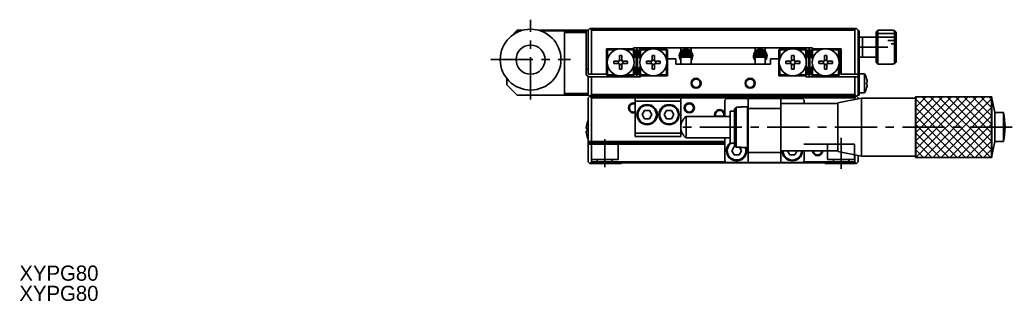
# Model space of a CAD drawing. Extents: x -141 to 392, y -18 to 291.
# Drawn here: x -141.1 to 152.7, y -17.9 to 65.5 of the extents above; entities that cross this region are included whole.
import ezdxf

# ---------------------------------------------------------------- set-up
doc = ezdxf.new("R2010")
doc.units = 0
doc.header["$LTSCALE"] = 10
doc.linetypes.add('CENTER', pattern=[2, 1.25, -0.25, 0.25, -0.25])
doc.linetypes.add('DASHED', pattern=[3.5, 2, -1.5])
doc.layers.get('0').update_dxf_attribs({"linetype": 'CONTINUOUS'})
doc.layers.add('CENTER', color=1, linetype='CENTER')
doc.styles.get("Standard").update_dxf_attribs({"font": 'FGP教科書体NT-M'})

msp = doc.modelspace()

# ---------------------------------------------------------------- linework, layer by layer
at = {"color": 7, "linetype": 'CONTINUOUS'}
for p, q in [((6.144574, 62.226037), (5.093532, 61.174995)), ((6.144574, 62.426037), (5.144574, 61.426037)), ((7.84023, 62.426037), (6.144574, 62.426037)), ((6.144574, 62.226037), (7.186534, 62.226037)), ((27.144574, 62.426037), (12.448917, 62.426037)), ((13.102614, 62.226037), (26.644574, 62.226037)), ((20.144574, 43.226037), (20.144574, 62.226037)), ((26.644574, 61.726037), (20.144574, 61.726037)), ((26.644574, 62.226037), (26.644574, 49.226037)), ((27.644574, 62.926037), (27.144574, 62.426037)), ((27.144574, 49.426037), (27.144574, 62.426037)), ((28.144574, 62.426037), (27.644574, 62.926037)), ((27.644574, 62.926037), (106.644574, 62.926037)), ((28.144574, 62.426037), (28.144574, 49.426037)), ((106.144574, 62.426037), (28.144574, 62.426037)), ((106.644574, 62.926037), (106.144574, 62.426037)), ((106.144574, 49.426037), (106.144574, 62.426037)), ((107.144574, 62.426037), (106.644574, 62.926037)), ((107.144574, 62.426037), (107.144574, 43.226037)), ((107.144574, 62.226037), (107.444574, 62.226037)), ((107.444574, 62.226037), (107.444574, 43.226037)), ((112.944574, 62.426037), (112.444574, 61.926037)), ((112.444574, 52.926037), (112.444574, 61.926037)), ((112.944574, 62.426037), (112.944574, 52.426037)), ((117.444574, 62.426037), (112.944574, 62.426037)), ((117.444574, 62.426037), (117.444574, 62.410011)), ((117.444574, 62.410011), (117.944574, 62.410011)), ((117.944574, 52.442062), (117.944574, 62.410011)), ((117.944574, 62.410011), (118.444574, 61.908224)), ((118.444574, 61.908224), (118.444574, 52.94385)), ((5.144574, 61.226037), (5.144574, 61.426037)), ((112.444574, 60.426037), (107.444574, 60.426037)), ((108.444574, 54.426037), (108.444574, 60.426037)), ((32.644574, 56.926037), (40.644574, 56.926037)), ((32.644574, 49.226037), (32.644574, 56.926037)), ((32.644574, 56.626037), (32.944574, 56.926037)), ((32.944574, 56.626037), (32.794574, 56.776037)), ((35.274705, 56.626037), (32.944574, 56.626037)), ((32.944574, 56.626037), (32.944574, 54.011164)), ((40.644574, 56.626037), (38.314442, 56.626037)), ((40.644574, 56.926037), (40.644574, 57.226037)), ((40.644574, 57.226037), (93.644574, 57.226037)), ((40.644574, 56.926037), (40.944574, 56.626037)), ((40.794574, 56.776037), (40.644574, 56.626037)), ((40.644574, 54.135745), (40.644574, 56.626037)), ((40.944574, 56.626037), (40.944574, 54.435745)), ((41.844574, 56.726037), (41.444574, 56.726037)), ((41.444574, 49.126037), (41.444574, 56.726037)), ((41.844574, 49.126037), (41.844574, 56.726037)), ((42.344574, 56.626037), (42.644574, 56.926037)), ((42.344574, 54.435745), (42.344574, 56.626037)), ((42.644574, 56.626037), (42.494574, 56.776037)), ((42.644574, 56.926037), (50.344574, 56.926037)), ((42.644574, 56.626037), (42.644574, 54.135745)), ((44.974705, 56.626037), (42.644574, 56.626037)), ((50.344574, 56.626037), (48.014442, 56.626037)), ((50.344574, 56.926037), (50.644574, 56.626037)), ((50.494574, 56.776037), (50.344574, 56.626037)), ((50.344574, 54.011164), (50.344574, 56.626037)), ((50.644574, 56.626037), (50.644574, 48.926037)), ((54.644574, 57.226037), (54.644574, 56.138704)), ((54.644574, 55.926037), (54.644574, 55.426037)), ((57.644574, 55.926037), (54.644574, 55.926037)), ((54.698891, 55.926037), (55.228059, 56.426037)), ((55.228059, 56.426037), (57.061089, 56.426037)), ((57.061089, 56.426037), (57.590257, 55.926037)), ((57.644574, 56.176457), (57.644574, 57.226037)), ((57.644574, 55.426037), (57.644574, 55.926037)), ((76.644574, 57.226037), (76.644574, 56.138704)), ((76.644574, 55.926037), (76.644574, 55.426037)), ((79.644574, 55.926037), (76.644574, 55.926037)), ((76.698891, 55.926037), (77.228059, 56.426037)), ((77.228059, 56.426037), (79.061089, 56.426037)), ((79.061089, 56.426037), (79.590257, 55.926037)), ((79.644574, 56.176457), (79.644574, 57.226037)), ((79.644574, 55.426037), (79.644574, 55.926037)), ((83.944574, 56.926037), (83.644574, 56.626037)), ((83.644574, 48.926037), (83.644574, 56.626037)), ((83.944574, 56.626037), (83.794574, 56.776037)), ((83.944574, 56.926037), (91.644574, 56.926037)), ((83.944574, 56.626037), (83.944574, 54.011164)), ((86.274705, 56.626037), (83.944574, 56.626037)), ((91.644574, 56.626037), (89.314442, 56.626037)), ((91.644574, 56.926037), (91.944574, 56.626037)), ((91.794574, 56.776037), (91.644574, 56.626037)), ((91.644574, 54.135745), (91.644574, 56.626037)), ((91.944574, 56.626037), (91.944574, 54.435745)), ((92.444574, 49.126037), (92.444574, 56.726037)), ((92.844574, 56.726037), (92.444574, 56.726037)), ((92.844574, 49.126037), (92.844574, 56.726037)), ((93.344574, 56.626037), (93.644574, 56.926037)), ((93.344574, 54.435745), (93.344574, 56.626037)), ((93.644574, 56.626037), (93.494574, 56.776037)), ((93.644574, 57.226037), (93.644574, 56.926037)), ((93.644574, 56.926037), (102.144574, 56.926037)), ((93.644574, 56.626037), (93.644574, 54.135745)), ((95.974705, 56.626037), (93.644574, 56.626037)), ((101.344574, 56.626037), (99.014442, 56.626037)), ((101.344574, 56.926037), (101.644574, 56.626037)), ((101.494574, 56.776037), (101.344574, 56.626037)), ((101.344574, 54.011164), (101.344574, 56.626037)), ((101.644574, 56.626037), (101.644574, 49.226037)), ((102.144574, 56.926037), (102.144574, 49.426037)), ((34.759143, 53.286037), (34.759143, 52.566037)), ((36.434574, 53.286037), (34.759143, 53.286037)), ((36.106545, 53.286037), (36.106545, 52.566037)), ((37.154574, 54.961467), (36.434574, 54.961467)), ((36.434574, 54.961467), (36.434574, 53.286037)), ((37.154574, 53.614066), (36.434574, 53.614066)), ((37.154574, 53.286037), (37.154574, 54.961467)), ((38.830004, 53.286037), (37.154574, 53.286037)), ((37.482603, 52.566037), (37.482603, 53.286037)), ((38.830004, 52.566037), (38.830004, 53.286037)), ((40.616162, 54.107334), (40.944579, 54.43574)), ((41.444574, 54.847357), (40.636529, 54.039312)), ((42.652619, 54.039312), (41.844574, 54.847357)), ((41.844574, 54.776646), (42.637064, 53.984156)), ((42.344574, 54.435745), (42.672985, 54.107334)), ((44.459143, 53.286037), (44.459143, 52.566037)), ((44.459143, 53.286037), (46.134574, 53.286037)), ((45.806545, 53.286037), (45.806545, 52.566037)), ((46.854574, 54.961467), (46.134574, 54.961467)), ((46.134574, 54.961467), (46.134574, 53.286037)), ((46.854574, 53.614066), (46.134574, 53.614066)), ((46.854574, 53.286037), (46.854574, 54.961467)), ((48.530004, 53.286037), (46.854574, 53.286037)), ((47.182603, 52.566037), (47.182603, 53.286037)), ((48.530004, 52.566037), (48.530004, 53.286037)), ((53.144574, 53.926037), (50.644574, 53.926037)), ((53.144574, 52.426037), (53.144574, 53.926037)), ((54.30102, 55.569696), (54.162229, 54.862745)), ((54.262657, 55.371743), (54.261677, 55.335886)), ((54.261677, 55.335886), (54.262486, 55.300025)), ((54.262486, 55.300025), (54.265081, 55.264248)), ((54.265424, 55.407509), (54.262657, 55.371743)), ((54.265081, 55.264248), (54.269457, 55.228644)), ((54.269971, 55.443094), (54.265424, 55.407509)), ((54.269457, 55.228644), (54.275602, 55.193299)), ((54.276287, 55.478413), (54.269971, 55.443094)), ((54.275602, 55.193299), (54.283503, 55.1583)), ((54.284357, 55.513378), (54.276287, 55.478413)), ((54.283503, 55.1583), (54.293138, 55.123734)), ((54.294162, 55.547903), (54.284357, 55.513378)), ((54.293138, 55.123734), (54.304486, 55.089685)), ((54.305677, 55.581901), (54.294162, 55.547903)), ((54.322356, 55.622575), (54.30102, 55.569696)), ((54.304486, 55.089685), (54.317518, 55.056237)), ((54.318137, 55.613546), (54.305677, 55.581901)), ((54.317518, 55.056237), (54.319438, 55.051695)), ((54.31977, 55.615058), (54.318137, 55.613546)), ((54.323081, 55.615845), (54.31977, 55.615058)), ((54.322616, 55.622547), (54.568493, 55.543312)), ((54.337115, 55.6555), (54.322646, 55.622458)), ((54.327494, 55.615927), (54.323081, 55.615845)), ((54.333225, 55.615411), (54.327494, 55.615927)), ((54.340237, 55.614301), (54.333225, 55.615411)), ((54.348482, 55.612605), (54.340237, 55.614301)), ((54.357907, 55.610332), (54.348482, 55.612605)), ((54.368448, 55.6075), (54.357907, 55.610332)), ((54.380034, 55.604126), (54.368448, 55.6075)), ((54.392589, 55.600233), (54.380034, 55.604126)), ((57.936182, 55.061897), (54.386182, 55.061897)), ((54.386182, 54.611897), (57.936182, 54.611897)), ((54.40603, 55.595846), (54.392589, 55.600233)), ((54.420266, 55.590996), (54.40603, 55.595846)), ((54.435203, 55.585714), (54.420266, 55.590996)), ((54.450741, 55.580036), (54.435203, 55.585714)), ((54.466777, 55.573999), (54.450741, 55.580036)), ((54.483205, 55.567644), (54.466777, 55.573999)), ((54.499913, 55.561013), (54.483205, 55.567644)), ((54.516792, 55.554149), (54.499913, 55.561013)), ((54.533729, 55.5471), (54.516792, 55.554149)), ((54.550611, 55.539911), (54.533729, 55.5471)), ((54.567326, 55.532631), (54.550611, 55.539911)), ((54.583762, 55.525308), (54.567326, 55.532631)), ((54.568493, 55.543312), (54.644579, 55.507439)), ((54.59981, 55.517991), (54.583762, 55.525308)), ((54.615363, 55.510729), (54.59981, 55.517991)), ((54.630318, 55.503569), (54.615363, 55.510729)), ((54.644574, 55.49656), (54.630318, 55.503569)), ((54.644574, 55.426037), (57.644574, 55.426037)), ((57.644574, 54.426037), (54.644574, 54.426037)), ((54.644574, 54.426037), (54.644574, 52.426037)), ((54.711712, 55.338635), (54.712284, 55.352273)), ((54.711831, 55.324987), (54.711712, 55.338635)), ((54.712642, 55.311365), (54.711831, 55.324987)), ((54.712284, 55.352273), (54.713547, 55.365867)), ((54.714141, 55.297804), (54.712642, 55.311365)), ((54.713547, 55.365867), (54.715498, 55.37938)), ((54.716324, 55.284341), (54.714141, 55.297804)), ((54.715498, 55.37938), (54.71813, 55.392777)), ((54.719184, 55.271008), (54.716324, 55.284341)), ((54.71813, 55.392777), (54.721438, 55.406024)), ((54.722712, 55.257841), (54.719184, 55.271008)), ((54.721438, 55.406024), (54.725411, 55.419085)), ((54.726899, 55.244873), (54.722712, 55.257841)), ((54.725411, 55.419085), (54.727835, 55.426065)), ((54.731732, 55.232137), (54.726899, 55.244873)), ((54.737199, 55.219665), (54.731732, 55.232137)), ((54.733953, 55.226037), (55.144574, 55.226037)), ((54.743282, 55.207487), (54.737199, 55.219665)), ((54.749967, 55.195633), (54.743282, 55.207487)), ((54.757233, 55.184133), (54.749967, 55.195633)), ((54.765063, 55.173015), (54.757233, 55.184133)), ((54.773434, 55.162304), (54.765063, 55.173015)), ((54.782326, 55.152027), (54.773434, 55.162304)), ((54.791714, 55.142208), (54.782326, 55.152027)), ((54.801575, 55.132868), (54.791714, 55.142208)), ((54.811884, 55.124031), (54.801575, 55.132868)), ((54.822614, 55.115716), (54.811884, 55.124031)), ((54.83374, 55.107942), (54.822614, 55.115716)), ((54.845232, 55.100727), (54.83374, 55.107942)), ((54.857063, 55.094087), (54.845232, 55.100727)), ((54.869205, 55.088036), (54.857063, 55.094087)), ((54.881628, 55.082589), (54.869205, 55.088036)), ((54.894301, 55.077758), (54.881628, 55.082589)), ((54.907195, 55.073552), (54.894301, 55.077758)), ((54.92028, 55.069983), (54.907195, 55.073552)), ((54.933523, 55.067056), (54.92028, 55.069983)), ((54.946893, 55.06478), (54.933523, 55.067056)), ((54.96036, 55.06316), (54.946893, 55.06478)), ((54.97389, 55.062198), (54.96036, 55.06316)), ((54.986739, 55.061897), (54.97389, 55.062198)), ((55.144574, 55.426037), (55.144574, 55.061897)), ((55.144574, 54.611897), (55.144574, 54.426037)), ((57.144574, 55.061897), (57.144574, 55.426037)), ((57.144574, 55.226037), (57.58841, 55.226037)), ((57.144574, 54.426037), (57.144574, 54.611897)), ((57.341131, 55.061953), (57.335625, 55.061897)), ((57.354685, 55.062557), (57.341131, 55.061953)), ((57.368194, 55.063822), (57.354685, 55.062557)), ((57.381628, 55.065745), (57.368194, 55.063822)), ((57.394955, 55.068323), (57.381628, 55.065745)), ((57.408142, 55.07155), (57.394955, 55.068323)), ((57.421158, 55.075419), (57.408142, 55.07155)), ((57.433972, 55.079922), (57.421158, 55.075419)), ((57.446554, 55.085049), (57.433972, 55.079922)), ((57.458871, 55.09079), (57.446554, 55.085049)), ((57.470895, 55.097131), (57.458871, 55.09079)), ((57.482596, 55.104058), (57.470895, 55.097131)), ((57.493944, 55.111557), (57.482596, 55.104058)), ((57.504911, 55.119609), (57.493944, 55.111557)), ((57.515469, 55.128197), (57.504911, 55.119609)), ((57.525592, 55.137301), (57.515469, 55.128197)), ((57.535253, 55.1469), (57.525592, 55.137301)), ((57.544427, 55.156971), (57.535253, 55.1469)), ((57.553091, 55.16749), (57.544427, 55.156971)), ((57.56122, 55.178432), (57.553091, 55.16749)), ((57.568794, 55.189771), (57.56122, 55.178432)), ((57.575791, 55.201478), (57.568794, 55.189771)), ((57.582194, 55.213524), (57.575791, 55.201478)), ((57.587983, 55.22588), (57.582194, 55.213524)), ((57.593144, 55.238515), (57.587983, 55.22588)), ((57.597661, 55.251396), (57.593144, 55.238515)), ((57.594538, 55.426041), (57.594695, 55.425608)), ((57.594695, 55.425608), (57.598994, 55.412673)), ((57.595158, 55.426185), (57.69542, 55.061926)), ((57.601523, 55.26449), (57.597661, 55.251396)), ((57.598994, 55.412673), (57.602636, 55.399533)), ((57.604718, 55.277763), (57.601523, 55.26449)), ((57.602636, 55.399533), (57.60561, 55.386223)), ((57.607237, 55.291182), (57.604718, 55.277763)), ((57.60561, 55.386223), (57.607907, 55.372775)), ((57.609074, 55.304711), (57.607237, 55.291182)), ((57.607907, 55.372775), (57.609521, 55.359225)), ((57.610223, 55.318316), (57.609074, 55.304711)), ((57.609521, 55.359225), (57.610446, 55.345608)), ((57.61068, 55.33196), (57.610223, 55.318316)), ((57.610446, 55.345608), (57.61068, 55.33196)), ((57.644574, 52.426037), (57.644574, 54.426037)), ((57.695098, 54.611847), (57.64494, 54.386824)), ((58.003632, 55.613246), (57.990664, 55.643321)), ((57.999942, 55.619697), (57.999746, 55.622404)), ((58.024315, 55.560019), (58.004228, 55.613546)), ((76.30102, 55.569696), (76.162229, 54.862745)), ((76.262657, 55.371743), (76.261677, 55.335886)), ((76.261677, 55.335886), (76.262486, 55.300025)), ((76.262486, 55.300025), (76.265081, 55.264248)), ((76.265424, 55.407509), (76.262657, 55.371743)), ((76.265081, 55.264248), (76.269457, 55.228644)), ((76.269971, 55.443094), (76.265424, 55.407509)), ((76.269457, 55.228644), (76.275602, 55.193299)), ((76.276287, 55.478413), (76.269971, 55.443094)), ((76.275602, 55.193299), (76.283503, 55.1583)), ((76.284357, 55.513378), (76.276287, 55.478413)), ((76.283503, 55.1583), (76.293138, 55.123734)), ((76.294162, 55.547903), (76.284357, 55.513378)), ((76.293138, 55.123734), (76.304486, 55.089685)), ((76.305677, 55.581901), (76.294162, 55.547903)), ((76.319363, 55.615158), (76.30102, 55.569696)), ((76.304486, 55.089685), (76.317518, 55.056237)), ((76.318137, 55.613546), (76.305677, 55.581901)), ((76.317518, 55.056237), (76.319438, 55.051695)), ((76.319794, 55.615069), (76.318137, 55.613546)), ((76.337115, 55.6555), (76.31952, 55.615095)), ((76.323162, 55.615853), (76.319794, 55.615069)), ((76.322616, 55.622547), (76.568493, 55.543312)), ((76.327599, 55.615922), (76.323162, 55.615853)), ((76.333352, 55.615395), (76.327599, 55.615922)), ((76.340382, 55.614275), (76.333352, 55.615395)), ((76.348642, 55.612569), (76.340382, 55.614275)), ((76.358078, 55.610289), (76.348642, 55.612569)), ((76.368628, 55.607449), (76.358078, 55.610289)), ((76.38022, 55.60407), (76.368628, 55.607449)), ((76.392778, 55.600173), (76.38022, 55.60407)), ((79.936182, 55.061897), (76.386182, 55.061897)), ((76.386182, 54.611897), (79.936182, 54.611897)), ((76.406218, 55.595784), (76.392778, 55.600173)), ((76.420451, 55.590932), (76.406218, 55.595784)), ((76.435382, 55.58565), (76.420451, 55.590932)), ((76.450913, 55.579972), (76.435382, 55.58565)), ((76.466939, 55.573938), (76.450913, 55.579972)), ((76.483354, 55.567585), (76.466939, 55.573938)), ((76.50005, 55.560958), (76.483354, 55.567585)), ((76.516915, 55.554099), (76.50005, 55.560958)), ((76.533836, 55.547055), (76.516915, 55.554099)), ((76.550703, 55.539872), (76.533836, 55.547055)), ((76.567401, 55.532598), (76.550703, 55.539872)), ((76.583821, 55.525282), (76.567401, 55.532598)), ((76.568493, 55.543312), (76.644579, 55.507439)), ((76.599853, 55.517971), (76.583821, 55.525282)), ((76.615391, 55.510716), (76.599853, 55.517971)), ((76.630331, 55.503563), (76.615391, 55.510716)), ((76.644574, 55.49656), (76.630331, 55.503563)), ((76.644574, 55.426037), (79.644574, 55.426037)), ((79.644574, 54.426037), (76.644574, 54.426037)), ((76.644574, 54.426037), (76.644574, 52.426037)), ((76.711712, 55.338635), (76.712284, 55.352273)), ((76.711831, 55.324987), (76.711712, 55.338635)), ((76.712642, 55.311365), (76.711831, 55.324987)), ((76.712284, 55.352273), (76.713547, 55.365867)), ((76.714141, 55.297804), (76.712642, 55.311365)), ((76.713547, 55.365867), (76.715498, 55.37938)), ((76.716324, 55.284341), (76.714141, 55.297804)), ((76.715498, 55.37938), (76.71813, 55.392777)), ((76.719184, 55.271008), (76.716324, 55.284341)), ((76.71813, 55.392777), (76.721438, 55.406024)), ((76.722712, 55.257841), (76.719184, 55.271008)), ((76.721438, 55.406024), (76.725411, 55.419085)), ((76.726899, 55.244873), (76.722712, 55.257841)), ((76.725411, 55.419085), (76.727835, 55.426065)), ((76.731732, 55.232137), (76.726899, 55.244873)), ((76.737199, 55.219665), (76.731732, 55.232137)), ((76.733953, 55.226037), (77.144574, 55.226037)), ((76.743282, 55.207487), (76.737199, 55.219665)), ((76.749967, 55.195633), (76.743282, 55.207487)), ((76.757233, 55.184133), (76.749967, 55.195633)), ((76.765063, 55.173015), (76.757233, 55.184133)), ((76.773434, 55.162304), (76.765063, 55.173015)), ((76.782326, 55.152027), (76.773434, 55.162304)), ((76.791714, 55.142208), (76.782326, 55.152027)), ((76.801575, 55.132868), (76.791714, 55.142208)), ((76.811884, 55.124031), (76.801575, 55.132868)), ((76.822614, 55.115716), (76.811884, 55.124031)), ((76.83374, 55.107942), (76.822614, 55.115716)), ((76.845232, 55.100727), (76.83374, 55.107942)), ((76.857063, 55.094087), (76.845232, 55.100727)), ((76.869205, 55.088036), (76.857063, 55.094087)), ((76.881628, 55.082589), (76.869205, 55.088036)), ((76.894301, 55.077758), (76.881628, 55.082589)), ((76.907195, 55.073552), (76.894301, 55.077758)), ((76.92028, 55.069983), (76.907195, 55.073552)), ((76.933523, 55.067056), (76.92028, 55.069983)), ((76.946893, 55.06478), (76.933523, 55.067056)), ((76.96036, 55.06316), (76.946893, 55.06478)), ((76.97389, 55.062198), (76.96036, 55.06316)), ((76.986739, 55.061897), (76.97389, 55.062198)), ((77.144574, 55.426037), (77.144574, 55.061897)), ((77.144574, 54.611897), (77.144574, 54.426037)), ((79.144574, 55.061897), (79.144574, 55.426037)), ((79.144574, 55.226037), (79.58841, 55.226037)), ((79.144574, 54.426037), (79.144574, 54.611897)), ((79.341131, 55.061953), (79.335625, 55.061897)), ((79.354685, 55.062557), (79.341131, 55.061953)), ((79.368194, 55.063822), (79.354685, 55.062557)), ((79.381628, 55.065745), (79.368194, 55.063822)), ((79.394955, 55.068323), (79.381628, 55.065745)), ((79.408142, 55.07155), (79.394955, 55.068323)), ((79.421158, 55.075419), (79.408142, 55.07155)), ((79.433972, 55.079922), (79.421158, 55.075419)), ((79.446554, 55.085049), (79.433972, 55.079922)), ((79.458871, 55.09079), (79.446554, 55.085049)), ((79.470895, 55.097131), (79.458871, 55.09079)), ((79.482596, 55.104058), (79.470895, 55.097131)), ((79.493944, 55.111557), (79.482596, 55.104058)), ((79.504911, 55.119609), (79.493944, 55.111557)), ((79.515469, 55.128197), (79.504911, 55.119609)), ((79.525592, 55.137301), (79.515469, 55.128197)), ((79.535253, 55.1469), (79.525592, 55.137301)), ((79.544427, 55.156971), (79.535253, 55.1469)), ((79.553091, 55.16749), (79.544427, 55.156971)), ((79.56122, 55.178432), (79.553091, 55.16749)), ((79.568794, 55.189771), (79.56122, 55.178432)), ((79.575791, 55.201478), (79.568794, 55.189771)), ((79.582194, 55.213524), (79.575791, 55.201478)), ((79.587983, 55.22588), (79.582194, 55.213524)), ((79.593144, 55.238515), (79.587983, 55.22588)), ((79.597661, 55.251396), (79.593144, 55.238515)), ((79.594538, 55.426041), (79.594695, 55.425608)), ((79.594695, 55.425608), (79.598994, 55.412673)), ((79.595158, 55.426185), (79.69542, 55.061926)), ((79.601523, 55.26449), (79.597661, 55.251396)), ((79.598994, 55.412673), (79.602636, 55.399533)), ((79.604718, 55.277763), (79.601523, 55.26449)), ((79.602636, 55.399533), (79.60561, 55.386223)), ((79.607237, 55.291182), (79.604718, 55.277763)), ((79.60561, 55.386223), (79.607907, 55.372775)), ((79.609074, 55.304711), (79.607237, 55.291182)), ((79.607907, 55.372775), (79.609521, 55.359225)), ((79.610223, 55.318316), (79.609074, 55.304711)), ((79.609521, 55.359225), (79.610446, 55.345608)), ((79.61068, 55.33196), (79.610223, 55.318316)), ((79.610446, 55.345608), (79.61068, 55.33196)), ((79.644574, 52.426037), (79.644574, 54.426037)), ((79.695098, 54.611847), (79.64494, 54.386824)), ((80.003632, 55.613246), (79.990664, 55.643321)), ((79.999942, 55.619697), (79.999746, 55.622404)), ((80.024315, 55.560019), (80.004228, 55.613546)), ((83.644574, 53.926037), (81.144574, 53.926037)), ((81.144574, 53.926037), (81.144574, 52.426037)), ((85.759143, 52.566037), (85.759143, 53.286037)), ((85.759143, 53.286037), (87.434574, 53.286037)), ((87.106545, 52.566037), (87.106545, 53.286037)), ((87.434574, 54.961467), (88.154574, 54.961467)), ((87.434574, 53.286037), (87.434574, 54.961467)), ((87.434574, 53.614066), (88.154574, 53.614066)), ((88.154574, 54.961467), (88.154574, 53.286037)), ((88.154574, 53.286037), (89.830004, 53.286037)), ((88.482603, 53.286037), (88.482603, 52.566037)), ((89.830004, 53.286037), (89.830004, 52.566037)), ((91.616162, 54.107334), (91.944579, 54.43574)), ((92.444574, 54.847357), (91.636529, 54.039312)), ((93.652619, 54.039312), (92.844574, 54.847357)), ((92.844574, 54.776646), (93.637064, 53.984156)), ((93.344574, 54.435745), (93.672985, 54.107334)), ((95.459143, 52.566037), (95.459143, 53.286037)), ((95.459143, 53.286037), (97.134574, 53.286037)), ((96.806545, 52.566037), (96.806545, 53.286037)), ((97.134574, 54.961467), (97.854574, 54.961467)), ((97.134574, 53.286037), (97.134574, 54.961467)), ((97.134574, 53.614066), (97.854574, 53.614066)), ((97.854574, 54.961467), (97.854574, 53.286037)), ((97.854574, 53.286037), (99.530004, 53.286037)), ((98.182603, 53.286037), (98.182603, 52.566037)), ((99.530004, 53.286037), (99.530004, 52.566037)), ((102.144574, 54.426037), (101.644574, 53.926037)), ((107.444574, 54.426037), (112.444574, 54.426037)), ((112.444574, 52.926037), (112.944574, 52.426037)), ((118.444574, 52.94385), (117.944574, 52.442062)), ((26.644574, 50.926037), (27.144574, 50.926037)), ((32.944574, 51.84091), (32.944574, 49.226037)), ((34.759143, 52.566037), (36.434574, 52.566037)), ((36.434574, 52.566037), (36.434574, 50.890606)), ((36.434574, 52.238008), (37.154574, 52.238008)), ((36.434574, 50.890606), (37.154574, 50.890606)), ((37.154574, 50.890606), (37.154574, 52.566037)), ((38.830004, 52.566037), (37.154574, 52.566037)), ((40.944574, 51.416328), (40.616162, 51.74474)), ((40.636529, 51.812761), (41.444574, 51.004716)), ((40.644574, 49.226037), (40.644574, 51.716328)), ((41.444574, 51.075427), (40.652084, 51.867917)), ((40.944574, 51.416328), (40.944574, 49.226037)), ((41.844574, 51.004716), (42.652619, 51.812761)), ((42.344574, 49.226037), (42.344574, 51.416328)), ((42.672985, 51.74474), (42.344579, 51.416323)), ((42.644574, 51.716328), (42.644574, 49.226037)), ((44.459143, 52.566037), (46.134574, 52.566037)), ((46.134574, 52.566037), (46.134574, 50.890606)), ((46.134574, 52.238008), (46.854574, 52.238008)), ((46.134574, 50.890606), (46.854574, 50.890606)), ((46.854574, 50.890606), (46.854574, 52.566037)), ((46.854574, 52.566037), (48.530004, 52.566037)), ((50.344574, 49.226037), (50.344574, 51.84091)), ((81.144574, 52.426037), (53.144574, 52.426037)), ((83.944574, 51.84091), (83.944574, 49.226037)), ((87.434574, 52.566037), (85.759143, 52.566037)), ((87.434574, 50.890606), (87.434574, 52.566037)), ((88.154574, 52.238008), (87.434574, 52.238008)), ((88.154574, 50.890606), (87.434574, 50.890606)), ((88.154574, 52.566037), (88.154574, 50.890606)), ((89.830004, 52.566037), (88.154574, 52.566037)), ((91.944574, 51.416328), (91.616162, 51.74474)), ((91.636529, 51.812761), (92.444574, 51.004716)), ((91.644574, 49.226037), (91.644574, 51.716328)), ((92.444574, 51.075427), (91.652084, 51.867917)), ((91.944574, 51.416328), (91.944574, 49.226037)), ((92.844574, 51.004716), (93.652619, 51.812761)), ((93.344574, 49.226037), (93.344574, 51.416328)), ((93.672985, 51.74474), (93.344579, 51.416323)), ((93.644574, 51.716328), (93.644574, 49.226037)), ((97.134574, 52.566037), (95.459143, 52.566037)), ((97.134574, 50.890606), (97.134574, 52.566037)), ((97.854574, 52.238008), (97.134574, 52.238008)), ((97.854574, 50.890606), (97.134574, 50.890606)), ((97.854574, 52.566037), (97.854574, 50.890606)), ((99.530004, 52.566037), (97.854574, 52.566037)), ((101.344574, 49.226037), (101.344574, 51.84091)), ((101.644574, 51.926037), (102.144574, 51.426037)), ((112.944574, 52.426037), (117.444574, 52.426037)), ((117.444574, 52.442062), (117.444574, 52.426037)), ((117.944574, 52.442062), (117.444574, 52.442062)), ((3.144574, 46.226037), (3.144574, 48.069183)), ((27.144574, 48.726037), (26.644574, 49.226037)), ((27.144574, 49.426037), (32.644574, 49.426037)), ((27.144574, 43.226037), (27.144574, 48.726037)), ((42.644574, 48.626037), (27.144574, 48.626037)), ((28.144574, 48.626037), (28.144574, 43.426037)), ((32.644574, 49.226037), (32.944574, 48.926037)), ((32.794574, 49.076037), (32.944574, 49.226037)), ((32.944574, 49.226037), (35.274705, 49.226037)), ((40.644574, 48.926037), (32.944574, 48.926037)), ((38.314442, 49.226037), (40.644574, 49.226037)), ((40.644574, 49.226037), (40.794574, 49.076037)), ((40.644574, 48.926037), (40.944574, 49.226037)), ((41.444574, 49.126037), (41.844574, 49.126037)), ((42.644574, 48.926037), (42.344574, 49.226037)), ((42.494574, 49.076037), (42.644574, 49.226037)), ((42.644574, 49.226037), (44.974705, 49.226037)), ((50.644574, 48.926037), (42.644574, 48.926037)), ((42.644574, 48.926037), (42.644574, 48.626037)), ((48.014442, 49.226037), (50.344574, 49.226037)), ((50.344574, 49.226037), (50.494574, 49.076037)), ((50.644574, 49.226037), (50.344574, 48.926037)), ((83.644574, 49.226037), (83.944574, 48.926037)), ((91.644574, 48.926037), (83.644574, 48.926037)), ((83.794574, 49.076037), (83.944574, 49.226037)), ((83.944574, 49.226037), (86.274705, 49.226037)), ((89.314442, 49.226037), (91.644574, 49.226037)), ((91.644574, 49.226037), (91.794574, 49.076037)), ((91.944574, 49.226037), (91.644574, 48.926037)), ((91.644574, 48.626037), (91.644574, 48.926037)), ((107.144574, 48.626037), (91.644574, 48.626037)), ((92.444574, 49.126037), (92.844574, 49.126037)), ((93.644574, 48.926037), (93.344574, 49.226037)), ((93.494574, 49.076037), (93.644574, 49.226037)), ((93.644574, 49.226037), (95.974705, 49.226037)), ((101.344574, 48.926037), (93.644574, 48.926037)), ((99.014442, 49.226037), (101.344574, 49.226037)), ((101.344574, 49.226037), (101.494574, 49.076037)), ((101.644574, 49.226037), (101.344574, 48.926037)), ((102.144574, 49.426037), (107.144574, 49.426037)), ((106.144574, 43.426037), (106.144574, 48.626037)), ((108.987037, 49.526037), (107.444574, 49.526037)), ((108.987037, 49.526037), (108.987037, 43.926037)), ((109.637778, 48.125176), (109.643947, 48.128185)), ((3.144574, 46.226037), (6.144574, 43.226037)), ((109.637778, 46.986037), (109.831035, 46.986037)), ((109.637778, 46.466037), (109.637778, 46.986037)), ((109.831035, 46.466037), (109.637778, 46.466037)), ((109.643947, 45.323889), (109.637778, 45.326898)), ((27.144574, 43.226037), (6.144574, 43.226037)), ((20.144574, 43.726037), (27.144574, 43.726037)), ((28.144574, 42.426037), (27.144574, 43.426037)), ((28.144574, 43.426037), (27.144574, 42.426037)), ((27.144574, 23.426037), (27.144574, 42.426037)), ((27.644574, 42.926037), (106.644574, 42.926037)), ((28.144574, 43.426037), (106.144574, 43.426037)), ((28.144574, 42.426037), (28.144574, 29.426037)), ((106.144574, 42.426037), (28.144574, 42.426037)), ((36.944574, 42.926037), (37.144574, 43.126037)), ((37.144574, 43.126037), (97.144574, 43.126037)), ((41.144574, 30.926037), (41.144574, 42.426037)), ((54.644574, 41.426037), (41.144574, 41.426037)), ((54.644574, 30.926037), (54.644574, 42.426037)), ((68.144574, 42.226037), (67.644574, 41.726037)), ((67.644574, 36.901037), (67.644574, 41.726037)), ((68.144574, 42.226037), (90.644574, 42.226037)), ((74.544574, 23.226037), (74.544574, 42.226037)), ((84.244574, 42.226037), (84.244574, 23.226037)), ((91.144574, 41.726037), (90.644574, 42.226037)), ((91.144574, 41.726037), (91.144574, 40.726037)), ((97.144574, 43.126037), (97.344574, 42.926037)), ((108.144574, 42.326037), (101.144574, 40.926037)), ((107.144574, 42.426037), (106.144574, 43.426037)), ((107.144574, 43.426037), (106.144574, 42.426037)), ((106.144574, 41.926037), (106.144574, 42.426037)), ((107.444574, 43.226037), (107.144574, 43.226037)), ((107.144574, 42.426037), (107.144574, 42.126037)), ((107.444574, 43.926037), (108.987037, 43.926037)), ((124.144574, 42.326037), (108.144574, 42.326037)), ((108.144574, 25.126037), (108.144574, 42.326037)), ((146.644574, 42.726037), (124.144574, 42.726037)), ((124.144574, 24.726037), (124.144574, 42.726037)), ((146.644574, 24.726037), (146.644574, 42.726037)), ((147.644574, 38.026037), (146.644574, 42.726037)), ((43.922886, 38.676037), (43.201198, 37.426037)), ((45.366262, 38.676037), (43.922886, 38.676037)), ((46.087949, 37.426037), (45.366262, 38.676037)), ((50.422886, 38.676037), (49.701198, 37.426037)), ((51.866262, 38.676037), (50.422886, 38.676037)), ((52.587949, 37.426037), (51.866262, 38.676037)), ((70.544574, 38.476037), (69.244574, 38.476037)), ((69.244574, 28.976037), (69.244574, 38.476037)), ((70.544574, 39.134364), (71.044574, 39.642117)), ((70.544574, 28.31771), (70.544574, 39.134364)), ((71.044574, 39.642117), (71.044574, 27.809957)), ((71.044574, 39.642117), (72.544574, 39.642117)), ((74.344574, 39.726037), (72.544574, 39.726037)), ((72.544574, 39.642117), (72.544574, 39.726037)), ((74.544574, 39.526037), (74.344574, 39.726037)), ((74.344574, 27.726037), (74.344574, 39.726037)), ((84.244574, 39.226037), (74.544574, 39.226037)), ((101.144574, 40.726037), (84.244574, 40.726037)), ((101.144574, 26.526037), (101.144574, 40.926037)), ((43.922886, 36.176037), (43.201198, 37.426037)), ((45.366262, 36.176037), (43.922886, 36.176037)), ((46.087949, 37.426037), (45.366262, 36.176037)), ((50.422886, 36.176037), (49.701198, 37.426037)), ((51.866262, 36.176037), (50.422886, 36.176037)), ((52.587949, 37.426037), (51.866262, 36.176037)), ((56.211753, 36.901037), (56.211753, 30.551037)), ((69.244574, 36.901037), (56.211753, 36.901037)), ((64.99893, 36.926037), (67.290218, 36.926037)), ((147.644574, 29.426037), (147.644574, 38.026037)), ((150.144574, 38.026037), (147.644574, 38.026037)), ((150.144574, 38.026037), (150.144574, 29.426037)), ((26.564543, 33.286037), (26.881991, 33.286037)), ((26.881991, 32.566037), (26.564543, 32.566037)), ((26.872942, 34.965881), (26.881991, 34.961467)), ((26.881991, 33.286037), (26.881991, 32.566037)), ((26.881991, 30.890606), (26.872942, 30.886193)), ((27.144574, 29.426037), (67.644574, 29.426037)), ((27.921098, 28.926037), (27.921098, 29.426037)), ((29.644574, 28.926037), (29.644574, 29.426037)), ((29.944574, 29.426037), (29.944574, 29.226037)), ((41.144574, 31.926037), (54.644574, 31.926037)), ((54.644574, 30.926037), (41.144574, 30.926037)), ((56.211753, 30.551037), (69.244574, 30.551037)), ((67.644574, 23.726037), (67.644574, 30.551037)), ((146.644574, 24.726037), (147.644574, 29.426037)), ((147.644574, 29.426037), (150.144574, 29.426037)), ((27.144574, 28.926037), (67.644574, 28.926037)), ((67.644574, 28.626037), (27.144574, 28.626037)), ((28.144574, 28.626037), (28.144574, 23.426037)), ((29.644574, 29.226037), (29.944574, 28.926037)), ((29.794574, 29.076037), (29.944574, 29.226037)), ((29.944574, 29.226037), (67.644574, 29.226037)), ((69.244574, 28.976037), (70.544574, 28.976037)), ((70.422886, 27.976037), (69.701198, 26.726037)), ((70.422886, 25.476037), (69.701198, 26.726037)), ((70.88103, 27.976037), (70.422886, 27.976037)), ((71.044574, 27.809957), (70.544574, 28.31771)), ((72.544574, 27.809957), (71.044574, 27.809957)), ((72.587949, 26.726037), (71.866262, 25.476037)), ((72.587949, 26.726037), (71.962148, 27.809957)), ((72.544574, 27.726037), (72.544574, 27.809957)), ((72.544574, 27.726037), (74.344574, 27.726037)), ((74.344574, 27.726037), (74.544574, 27.926037)), ((84.244574, 26.726037), (101.144574, 26.726037)), ((86.922886, 25.476037), (86.201198, 26.726037)), ((89.087949, 26.726037), (88.366262, 25.476037)), ((91.144574, 26.726037), (91.144574, 23.726037)), ((101.144574, 26.526037), (108.144574, 25.126037)), ((67.644574, 23.726037), (68.144574, 23.226037)), ((71.866262, 25.476037), (70.422886, 25.476037)), ((74.544574, 26.226037), (84.244574, 26.226037)), ((88.366262, 25.476037), (86.922886, 25.476037)), ((90.644574, 23.226037), (91.144574, 23.726037)), ((106.144574, 23.426037), (106.144574, 25.526037)), ((107.144574, 25.326037), (107.144574, 23.426037)), ((108.144574, 25.126037), (124.144574, 25.126037)), ((124.144574, 24.726037), (146.644574, 24.726037)), ((27.644574, 22.926037), (27.144574, 23.426037)), ((28.144574, 23.426037), (27.644574, 22.926037)), ((36.944574, 22.926037), (27.644574, 22.926037)), ((28.144574, 23.426037), (67.944574, 23.426037)), ((36.944574, 22.926037), (37.144574, 23.126037)), ((37.144574, 23.126037), (97.144574, 23.126037)), ((90.644574, 23.226037), (68.144574, 23.226037)), ((90.844574, 23.426037), (106.144574, 23.426037)), ((97.144574, 23.126037), (97.344574, 22.926037)), ((106.644574, 22.926037), (97.344574, 22.926037)), ((106.644574, 22.926037), (106.144574, 23.426037)), ((107.144574, 23.426037), (106.644574, 22.926037))]:
    msp.add_line(p, q, dxfattribs=at)
at = {"color": 3, "linetype": 'CONTINUOUS'}
for p, q in [((117.944574, 61.426037), (112.944574, 61.426037)), ((117.944574, 60.426037), (112.944574, 60.426037)), ((117.944574, 59.426037), (115.944574, 59.426037)), ((117.944574, 58.426037), (116.944574, 58.426037)), ((124.194574, 42.163111), (124.7575, 42.726037)), ((124.194574, 39.663111), (127.2575, 42.726037)), ((124.194574, 37.163111), (129.7575, 42.726037)), ((124.194574, 34.663111), (132.2575, 42.726037)), ((124.194574, 32.163111), (134.7575, 42.726037)), ((124.194574, 29.663111), (137.2575, 42.726037)), ((124.194574, 27.163111), (139.7575, 42.726037)), ((124.194574, 24.726037), (124.194574, 42.726037)), ((124.194574, 42.726037), (146.694574, 42.726037)), ((124.194574, 41.984816), (141.453353, 24.726037)), ((124.2575, 24.726037), (142.2575, 42.726037)), ((125.953353, 42.726037), (143.953353, 24.726037)), ((126.7575, 24.726037), (144.7575, 42.726037)), ((128.453353, 42.726037), (146.453353, 24.726037)), ((129.2575, 24.726037), (146.694574, 42.163111)), ((130.953353, 42.726037), (146.694574, 26.984816)), ((133.453353, 42.726037), (146.694574, 29.484816)), ((135.953353, 42.726037), (146.694574, 31.984816)), ((138.453353, 42.726037), (146.694574, 34.484816)), ((140.953353, 42.726037), (146.694574, 36.984816)), ((143.453353, 42.726037), (146.694574, 39.484816)), ((145.953353, 42.726037), (146.694574, 41.984816)), ((146.694574, 42.726037), (146.694574, 24.726037)), ((124.194574, 39.484816), (138.953353, 24.726037)), ((131.7575, 24.726037), (146.694574, 39.663111)), ((124.194574, 36.984816), (136.453353, 24.726037)), ((134.2575, 24.726037), (146.694574, 37.163111)), ((124.194574, 34.484816), (133.953353, 24.726037)), ((136.7575, 24.726037), (146.694574, 34.663111)), ((124.194574, 31.984816), (131.453353, 24.726037)), ((124.194574, 29.484816), (128.953353, 24.726037)), ((139.2575, 24.726037), (146.694574, 32.163111)), ((141.7575, 24.726037), (146.694574, 29.663111)), ((124.194574, 26.984816), (126.453353, 24.726037)), ((144.2575, 24.726037), (146.694574, 27.163111)), ((146.694574, 24.726037), (124.194574, 24.726037))]:
    msp.add_line(p, q, dxfattribs=at)
at = {"color": 3, "linetype": 'DASHED'}
for p, q in [((36.094574, 24.126037), (36.094574, 28.626037)), ((106.094574, 28.626037), (91.094574, 28.626037)), ((98.094574, 28.626037), (98.094574, 24.126037)), ((106.094574, 28.626037), (106.094574, 24.126037)), ((28.094574, 24.126037), (36.094574, 24.126037)), ((29.844574, 24.126037), (29.844574, 22.926037)), ((34.344574, 22.926037), (34.344574, 24.126037)), ((98.094574, 24.126037), (106.094574, 24.126037)), ((99.844574, 24.126037), (99.844574, 22.926037)), ((104.344574, 22.926037), (104.344574, 24.126037))]:
    msp.add_line(p, q, dxfattribs=at)
at = {"color": 7, "linetype": 'CONTINUOUS'}
for centre, radius in [((10.144574, 53.726037), 9), ((10.144574, 53.726037), 4.3), ((36.794574, 52.926037), 4), ((46.494574, 52.926037), 4), ((87.794574, 52.926037), 4), ((97.494574, 52.926037), 4), ((59.144574, 46.726037), 1.25), ((75.144574, 46.726037), 1.25), ((44.644574, 37.426037), 3), ((44.644574, 37.426037), 2.75), ((51.144574, 37.426037), 3), ((51.144574, 37.426037), 2.75), ((57.144574, 39.426037), 1.25)]:
    msp.add_circle(centre, radius, dxfattribs=at)
at = {"color": 3, "linetype": 'CONTINUOUS'}
for centre in [(59.144574, 46.726037), (75.144574, 46.726037), (57.144574, 39.426037)]:
    msp.add_circle(centre, 1.5, dxfattribs=at)
at = {"color": 7, "linetype": 'CONTINUOUS'}
for centre, radius, start, end in [((56.161022, 54.836536), 1.999327, 0.741807, 157.135723), ((78.161022, 54.836536), 1.999327, 0.741807, 157.135723), ((54.386182, 54.836897), 0.225, 90, 270), ((56.165821, 54.83856), 2.003836, 180.662863, 220.593187), ((56.165131, 54.835564), 1.995137, 317.867527, 359.351237), ((57.936182, 54.836897), 0.225, 270, 90), ((76.386182, 54.836897), 0.225, 90, 270), ((78.165821, 54.83856), 2.003836, 180.662863, 220.593187), ((78.165131, 54.835564), 1.995137, 317.867527, 359.351237), ((79.936182, 54.836897), 0.225, 270, 90), ((104.844574, 46.726037), 5, 16.285843, 34.055798), ((104.844574, 46.726037), 4.993235, 2.984767, 16.272555), ((104.844574, 46.726037), 5, 325.944202, 343.714157), ((104.844574, 46.726037), 4.993235, 343.727445, 357.015233), ((40.644574, 39.426037), 1.25, 66.421822, 293.578178), ((66.144574, 37.426037), 1.25, 335.165413, 204.834587), ((33.044574, 32.926037), 6.5, 155.188368, 161.710277), ((58.64473, 33.726037), 4, 127.462651, 232.537349), ((131.904574, 33.726037), 18.74, 346.734971, 13.265029), ((33.044574, 32.926037), 6.490023, 161.722202, 176.820185), ((33.044574, 32.926037), 6.490023, 183.179815, 198.277798), ((33.044574, 32.926037), 6.5, 198.289723, 204.811632), ((33.044574, 32.926037), 6.5, 212.57897, 217.979872), ((71.144574, 26.726037), 3, 129.944505, 19.471221), ((71.144574, 26.726037), 2.75, 125.096801, 21.323686), ((87.644574, 26.726037), 3, 180, 0), ((87.644574, 26.726037), 2.75, 180, 0), ((95.144574, 26.726037), 1.25, 180, 0)]:
    msp.add_arc(centre, radius, start, end, dxfattribs=at)
at = {"color": 3, "linetype": 'CONTINUOUS'}
for centre, start, end in [((40.644574, 39.426037), 70.528779, 289.471221), ((66.144574, 37.426037), 339.54772, 199.471221), ((95.144574, 26.726037), 180, 0)]:
    msp.add_arc(centre, 1.5, start, end, dxfattribs=at)
at = {"layer": 'CENTER', "color": 1, "linetype": 'CENTER'}
for p, q in [((10.144574, 41.926037), (10.144574, 65.526037)), ((115.894574, 57.426037), (107.444574, 57.426037)), ((-1.655426, 53.726037), (21.944574, 53.726037)), ((152.744574, 33.726037), (54.644574, 33.726037)), ((32.119574, 30.146037), (32.119574, 21.906037)), ((102.094574, 30.576037), (102.094574, 21.348037))]:
    msp.add_line(p, q, dxfattribs=at)

# ---------------------------------------------------------------- texts
at = {"color": 7}
for p in [(-141.232606, -11.792893), (-141.232606, -17.792893)]:
    msp.add_text('XYPG80', height=4.5, dxfattribs=at).set_placement(p)

doc.saveas('drawing.dxf')
